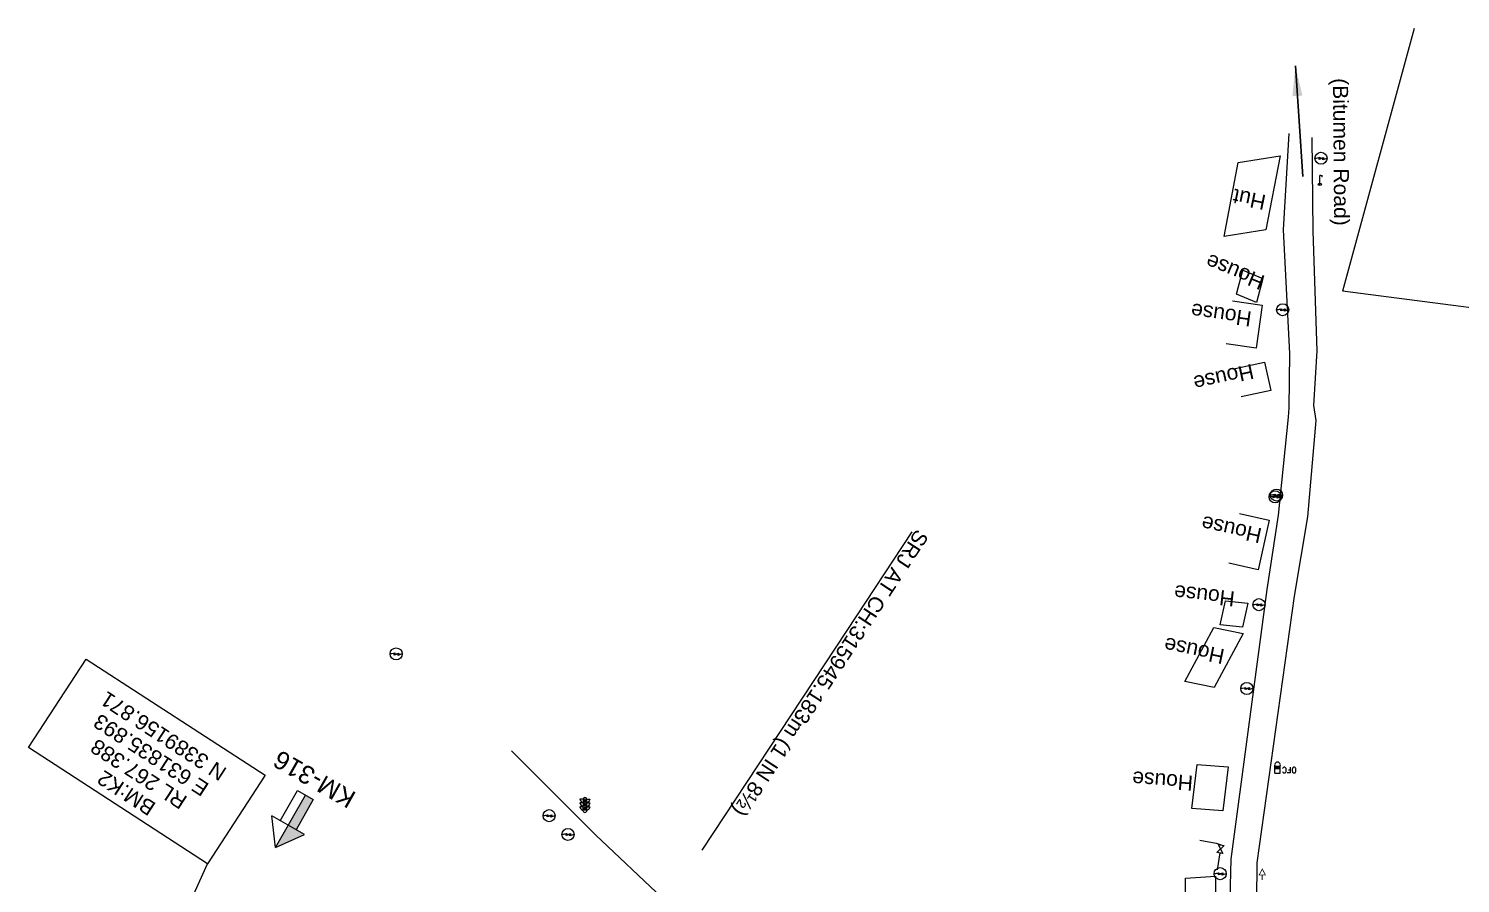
# Model space of a CAD drawing. Header units: metres. Extents: x 628572 to 650094, y 3375792 to 3391117.
# Drawn here: x 631813.9 to 632051.1, y 3389170.6 to 3389312.2 of the extents above; entities that cross this region are included whole.
import ezdxf
from ezdxf.enums import TextEntityAlignment as Align

# ---------------------------------------------------------------- set-up
doc = ezdxf.new("R2010")
doc.units = ezdxf.units.M
doc.header["$MEASUREMENT"] = 0
for name, color, linetype, lineweight in [('Compound Wall', 251, 'Continuous', 0), ('Electric Pole', 251, 'Continuous', 0), ('ELECTRIC_POLE', 251, 'Continuous', 0), ('Existing IR Track', 143, 'Continuous', 0), ('Gate', 251, 'Continuous', 0), ('Hut', 251, 'Continuous', 0), ('KM STONE', 7, 'Continuous', 0), ('Lamp_Post', 7, 'Continuous', 0), ('Ofc Pillar', 7, 'Continuous', 0), ('Residential Building Pucca', 251, 'Continuous', 0), ('Residential Building Semipucca', 251, 'Continuous', 0), ('Sign Board', 251, 'Continuous', 0), ('SIGNAL_POST', 251, 'Continuous', 0), ("SIRHIND STN SRJ's", 251, 'Continuous', 0), ('Subroad Edge', 34, 'Continuous', 0), ('Text', 251, 'Continuous', 0), ('TOPOSTYLEREMARK', 251, 'Continuous', 0)]:
    doc.layers.add(name, color=color, linetype=linetype, lineweight=lineweight)
doc.styles.add('notes', font='romans.shx', dxfattribs={"height": 2})
doc.styles.get("Standard").update_dxf_attribs({"font": 'arial.ttf'})
doc.styles.add('Style-Arial', font='arial.ttf')
doc.styles.add('Text', font='arial.ttf', dxfattribs={"height": 2})
doc.dimstyles.new('ISO-25', dxfattribs={"dimtxt": 2.5, "dimasz": 2.5, "dimexe": 1.25, "dimexo": 0.625, "dimtad": 1, "dimtxsty": 'Standard', "dimcen": 2.5, "dimadec": 0, "dimazin": 0, "dimtfac": 1, "dimtmove": 0, "dimatfit": 3, "dimfxl": 1, "dimarcsym": 0})

# ---------------------------------------------------------------- blocks, each defined once
blk = doc.blocks.new('GT')
at = {"layer": 'Gate'}
for p, q in [((-0.5, -0.5), (-0.5, 0.5)), ((-0.5, 0.5), (0.5, -0.5)), ((0.5, 0.5), (0.5, -0.5))]:
    blk.add_line(p, q, dxfattribs=at)
at = {"layer": 'Gate', "flags": 128}
blk.add_lwpolyline([(0.5, 0.5), (-0.5, -0.5)], dxfattribs=at)
blk = doc.blocks.new('TSB')
at = {"const_width": 0.132, "flags": 128}
blk.add_lwpolyline([(-0.51, 0.84), (0.54, 0.84), (0, 1.85), (-0.51, 0.84)], close=True, dxfattribs=at)
at = {"const_width": 0.142, "flags": 128}
blk.add_lwpolyline([(0, 0.84), (0, 0)], dxfattribs=at)
blk = doc.blocks.new('OFC')
at = {"ltscale": 5}
for p, q in [((-0.46, 0), (-0.46, 1.23)), ((-0.46, 0), (0.46, 0)), ((0.46, 0), (0.46, 1.23))]:
    blk.add_line(p, q, dxfattribs=at)
at = {"extrusion": (-1, -8.21066e-11, 0), "elevation": 0.34, "flags": 128}
blk.add_lwpolyline([(-1.13, 1.23), (-1.13, 0), (-0.77, 0), (-0.77, 1.23), (-1.13, 1.23)], close=True, dxfattribs=at)
at = {"extrusion": (-2.00765e-10, 1, 0), "elevation": 1.13, "flags": 128}
blk.add_lwpolyline([(-0.38, 1.23), (-0.38, 0), (0.34, 0), (0.34, 1.23), (-0.38, 1.23)], close=True, dxfattribs=at)
at = {"flags": 128}
blk.add_lwpolyline([(0.38, 1.13), (0.38, 0.77), (-0.34, 0.77), (-0.34, 1.13), (0.38, 1.13)], close=True, dxfattribs=at)
at = {"elevation": 1.23, "flags": 128}
blk.add_lwpolyline([(0.38, 0.77), (0.38, 1.13), (-0.34, 1.13), (-0.34, 0.77), (0.38, 0.77)], close=True, dxfattribs=at)
at = {"extrusion": (-8.0306e-11, -1, 0), "elevation": -0.77, "flags": 128}
blk.add_lwpolyline([(-0.34, 1.23), (-0.34, 0), (0.38, 0), (0.38, 1.23), (-0.34, 1.23)], close=True, dxfattribs=at)
at = {"extrusion": (1, -3.28427e-10, 0), "elevation": 0.38, "flags": 128}
blk.add_lwpolyline([(0.77, 1.23), (0.77, 0), (1.13, 0), (1.13, 1.23), (0.77, 1.23)], close=True, dxfattribs=at)
at = {"ltscale": 5}
blk.add_arc((0, 1.36), 0.48, 343.8979, 196.1021, dxfattribs=at)
at = {"ltscale": 5, "style": 'notes'}
blk.add_text('OFC', height=0.246, rotation=0, dxfattribs=at).set_placement((-0.33, 0.84))
at = {"style": 'notes'}
blk.add_text('OFC', height=0.937, rotation=180, dxfattribs=at).set_placement((3.18, 0.99, -359.18))
blk = doc.blocks.new('LP')
at = {"flags": 128}
for points in [[(0, 0), (0, 1.5)], [(0.25, 1.35), (0.44, 1.35)]]:
    blk.add_lwpolyline(points, dxfattribs=at)
for centre, radius, start, end in [((0.07, 0.99), 0.519, 57.6425, 97.3165), ((0.34, 1.33), 0.094, 11.7012, 168.0476)]:
    blk.add_arc(centre, radius, start, end)
at = {"extrusion": (0, 0, -1)}
blk.add_ellipse((0, 0.01), major_axis=(0.308, 0), ratio=0.400495, dxfattribs=at)
blk.add_ellipse((0.35, 1.36), major_axis=(0.0017, 0.0438), ratio=0.461056, start_param=1.74022, end_param=4.575836)
blk = doc.blocks.new('EP')
blk.add_hatch(color=8).paths.add_polyline_path([(0.31, -0.24), (0.31, 0), (-0.31, -0.19), (-0.31, 0.07), (-0.93, -0.01), (-0.21, 0.16), (-0.21, -0.05), (0.43, 0.15), (0.41, -0.1), (0.94, -0.01)])
at = {"color": 8}
for p, q in [((-0.93, -0.01), (-0.21, 0.16)), ((-0.31, 0.07), (-0.93, -0.01)), ((-0.31, -0.19), (-0.31, 0.07)), ((0.31, 0), (-0.31, -0.19)), ((-0.21, 0.16), (-0.21, -0.05)), ((-0.21, -0.05), (0.43, 0.15)), ((0.31, -0.24), (0.31, 0)), ((0.43, 0.15), (0.41, -0.1)), ((0.94, -0.01), (0.31, -0.24)), ((0.41, -0.1), (0.94, -0.01))]:
    blk.add_line(p, q, dxfattribs=at)
blk.add_circle((0, 0), 1, dxfattribs=at)
blk = doc.blocks.new('KM POST PLAN')
h = blk.add_hatch(color=256)
h.paths.add_polyline_path([(-6.25, -8.47), (0, 0), (0, -8.47), (-3, -8.47)], flags=16)
h.paths.add_polyline_path([(-3, -20), (-3, -8.47), (0, -8.47), (0, -20)], flags=16)
at = {"flags": 128}
for points in [[(0, 0), (-6.25, -8.47), (6.25, -8.47)], [(0, 0), (0, -20)], [(0, 0), (6.25, -8.47)], [(3, -8.47), (3, -20), (-3, -20), (-3, -8.47)]]:
    blk.add_lwpolyline(points, dxfattribs=at)
blk = doc.blocks.new('SIG')
for color, points in [(1, [(-0.22, 0.42, 0.180295), (-0.01, 0.33, -0.00255), (0.01, 0.33, -0.00255), (0.02, 0.33, 0.180295), (0.23, 0.42, -0.002654), (0.25, 0.44, 0.184495), (0.33, 0.65, 1.000001), (-0.32, 0.65, 0.184495), (-0.24, 0.44, -0.002654)]), (2, [(0.23, -0.23, -0.002654), (0.25, -0.21, 0.184495), (0.33, 0.01, 1.000001), (-0.32, 0.01, 0.184495), (-0.24, -0.21, -0.002654), (-0.22, -0.23, 0.180295), (-0.01, -0.32, -0.00255), (0.01, -0.32, -0.00255), (0.02, -0.32, 0.180295)]), (3, [(0.23, -0.88, -0.002654), (0.25, -0.86, 0.184495), (0.33, -0.64, 1.000001), (-0.32, -0.64, 0.184495), (-0.24, -0.86, -0.002654), (-0.22, -0.88, 0.395599)])]:
    blk.add_hatch(color=color).paths.add_polyline_path(points)
for p, q in [((-0.31, 0.98), (-0.32, -0.9)), ((0.33, -0.9), (0.32, 0.98))]:
    blk.add_line(p, q)
at = {"flags": 128}
for points in [[(-0.31, 0.98), (-0.81, 0.98, 0.198758), (-0.42, 0.41, 0.003814), (-0.31, 0.39)], [(-0.31, 0.33), (-0.81, 0.33, 0.198758), (-0.42, -0.23, 0.003727), (-0.32, -0.26)], [(0.32, 0.98), (0.82, 0.98, -0.198758), (0.44, 0.41, -0.003814), (0.32, 0.39)], [(0.32, 0.33), (0.82, 0.33, -0.198758), (0.44, -0.23, -0.003727), (0.33, -0.26)], [(-0.32, -0.32), (-0.81, -0.32, 0.198758), (-0.42, -0.88, 0.003639), (-0.32, -0.9)], [(0.33, -0.32), (0.82, -0.32, -0.198758), (0.44, -0.88, -0.003639), (0.33, -0.9)]]:
    blk.add_lwpolyline(points, format="xyb", dxfattribs=at)
for centre, radius, start, end in [((0.01, 0.91), 0.324, 12.4049, 167.5951), ((0.01, 0.81), 0.357, 27.7578, 152.2422), ((0.01, -0.9), 0.324, 181.4572, 358.5428)]:
    blk.add_arc(centre, radius, start, end)

msp = doc.modelspace()

# ---------------------------------------------------------------- linework, layer by layer
at = {"layer": 'Compound Wall', "flags": 128}
for points in [[(632043.472, 3389312.176), (632031.603, 3389268.695)], [(632086.176, 3389261.629), (632031.603, 3389268.695)], [(632007.958, 3389177.687), (632010.691, 3389177.214), (632011.49, 3389176.913)], [(632011.297, 3389175.596), (632010.827, 3389172.768)]]:
    msp.add_lwpolyline(points, dxfattribs=at)
at = {"layer": 'Existing IR Track', "flags": 128}
msp.add_lwpolyline([(632063.6762, 3389049.2281), (632055.4502, 3389054.5404), (632052.0201, 3389056.6546), (632046.9664, 3389059.8373), (632034.8599, 3389067.7192), (632026.0695, 3389073.732), (632008.348, 3389086.7936), (631992.608, 3389099.7488), (631979.4824, 3389111.4118), (631969.1131, 3389121.0532), (631950.3516, 3389138.6669), (631945.4004, 3389143.2853), (631940.5577, 3389147.9356), (631929.8291, 3389158.0151), (631918.914, 3389168.1831), (631907.8921, 3389178.5534), (631893.923, 3389192.529)], dxfattribs=at)
at = {"layer": 'Hut', "flags": 128}
for points in [[(632021.259, 3389291.095), (632018.908, 3389278.856), (632011.985, 3389277.752), (632014.3378, 3389290.0003), (632021.259, 3389291.095)], [(632005.565, 3389171.397), (632010.535, 3389171.76), (632010.609, 3389163.079), (632005.639, 3389162.716), (632005.565, 3389171.397)]]:
    msp.add_lwpolyline(points, close=True, dxfattribs=at)
at = {"layer": 'Residential Building Pucca', "flags": 128}
for points in [[(632015.074, 3389272.14), (632018.39, 3389270.792), (632017.373, 3389266.803), (632014.0456, 3389268.1556), (632015.074, 3389272.14)], [(632015.902, 3389216.957), (632015.041, 3389212.995), (632011.344, 3389213.407), (632012.2075, 3389217.3804), (632015.902, 3389216.957)]]:
    msp.add_lwpolyline(points, close=True, dxfattribs=at)
for points in [[(632013.36, 3389267.0807), (632018.31, 3389266.375), (632017.292, 3389259.234), (632012.342, 3389259.9397)], [(632013.8062, 3389255.8733), (632018.692, 3389256.936), (632019.718, 3389252.219), (632014.8322, 3389251.1563)]]:
    msp.add_lwpolyline(points, dxfattribs=at)
at = {"layer": 'Residential Building Semipucca', "flags": 128}
msp.add_lwpolyline([(632014.5594, 3389231.8241), (632019.444, 3389230.756), (632017.644, 3389222.524), (632012.7594, 3389223.5921)], dxfattribs=at)
for points in [[(632015.163, 3389211.956), (632010.363, 3389202.983), (632005.496, 3389203.99), (632010.296, 3389212.963), (632015.163, 3389211.956)], [(632007.5, 3389190.236), (632012.647, 3389189.852), (632011.779, 3389182.598), (632006.6318, 3389182.982), (632007.5, 3389190.236)]]:
    msp.add_lwpolyline(points, close=True, dxfattribs=at)
at = {"layer": "SIRHIND STN SRJ's", "lineweight": 13, "flags": 128}
msp.add_lwpolyline([(631960.2665, 3389228.8079), (631949.467, 3389212.4253), (631925.4872, 3389176.0484)], dxfattribs=at)
at = {"layer": 'Subroad Edge', "flags": 128}
for points in [[(631986.438, 3389064.149), (632012.491, 3389106.55), (632015.751, 3389116.631), (632016.758, 3389120.894), (632016.328, 3389134.167), (632012.65, 3389154.725), (632013.161, 3389174.536), (632019.114, 3389219.231), (632021.017, 3389231.541), (632022.658, 3389247.789), (632022.761, 3389249.337), (632022.848, 3389258.364), (632021.829, 3389278.86), (632022.77, 3389294.795)], [(631991.56, 3389061.128), (632016.497, 3389104.181), (632020.668, 3389117.017), (632022.01, 3389122.784), (632021.081, 3389134.735), (632017.283, 3389155.266), (632017.436, 3389173.968), (632023.653, 3389218.16), (632025.85, 3389231.303), (632027.23, 3389247.219), (632026.833, 3389249.72), (632027.416, 3389258.797), (632026.726, 3389278.607), (632026.598, 3389294.115)]]:
    msp.add_lwpolyline(points, dxfattribs=at)
at = {"layer": 'TOPOSTYLEREMARK'}
msp.add_line((631835.893, 3389156.871), (631843.5835, 3389173.7837), dxfattribs=at)
at = {"layer": 'TOPOSTYLEREMARK', "linetype": 'Continuous', "flags": 128}
msp.add_lwpolyline([(631853.1181, 3389188.4582), (631843.5835, 3389173.7837), (631813.935, 3389193.0476), (631823.4697, 3389207.7221), (631853.1181, 3389188.4582)], close=True, dxfattribs=at)

# ---------------------------------------------------------------- block references
at = {"layer": 'Electric Pole'}
for p in [(632028.037, 3389290.692), (632021.685, 3389265.601), (632020.444, 3389234.606), (632020.66, 3389234.896), (632017.762, 3389216.731), (632015.758, 3389202.839), (632011.34, 3389172.158)]:
    msp.add_blockref('EP', p, dxfattribs=at)
at = {"layer": 'ELECTRIC_POLE', "linetype": 'Continuous'}
for p in [(631874.819, 3389208.571), (631900.155, 3389181.765), (631903.289, 3389178.664)]:
    msp.add_blockref('EP', p, dxfattribs=at)
at = {"layer": 'Gate', "xscale": 1.331066489503155, "zscale": 1.153718548651774, "rotation": 82}
msp.add_blockref('GT', (632011.3935, 3389176.2545), dxfattribs=at)
at = {"layer": 'KM STONE'}
ref = msp.add_blockref('KM POST PLAN', (631854.8325, 3389176.5012), dxfattribs=dict(at, xscale=0.4999999999999998, yscale=0.4999999999999998, zscale=0.4999999999999998, rotation=150.3032112418446))
ref.add_attrib('KM-POST', 'KM-316', dxfattribs={"layer": '0', "height": 3, "rotation": 150.303211, "style": 'Style-Arial'}).set_placement((631861.2728, 3389187.7938), align=Align.MIDDLE_CENTER)
at = {"layer": 'Lamp_Post'}
msp.add_blockref('LP', (632027.845, 3389286.363), dxfattribs=at)
at = {"layer": 'Ofc Pillar'}
msp.add_blockref('OFC', (632020.832, 3389188.794), dxfattribs=at)
at = {"layer": 'Sign Board'}
msp.add_blockref('TSB', (632018.302, 3389171.088), dxfattribs=at)
at = {"layer": 'SIGNAL_POST', "linetype": 'Continuous'}
msp.add_blockref('SIG', (631906.087, 3389183.545), dxfattribs=at)

# ---------------------------------------------------------------- texts
at = {"layer": "SIRHIND STN SRJ's", "lineweight": 13, "insert": (631931.1611, 3389182.1872), "char_height": 2.5, "width": 56.461532, "attachment_point": 6, "rotation": 236.762981, "line_spacing_factor": 0.648, "style": 'Style-Arial'}
msp.add_mtext('\\A1;SRJ AT {\\A0;CH:315945.183m (1 IN 8½) }', dxfattribs=at)
at = {"layer": 'Subroad Edge', "style": 'Text'}
msp.add_text('(Bitumen Road)', height=2.5, rotation=270.472897, dxfattribs=at).set_placement((632030.0211, 3389303.9613))
at = {"layer": 'Text'}
for s, rotation, p in [('Hut', 168.245612, (632019.0728, 3389284.5467)), ('House', 157.87758, (632018.9362, 3389271.1289)), ('House', 171.886748, (632016.6706, 3389265.2603)), ('House', 192.271329, (632016.5778, 3389256.662)), ('House', 167.665894, (632018.3956, 3389229.3269)), ('House', 173.641098, (632013.8662, 3389218.8926)), ('House', 168.310242, (632012.22, 3389209.3084)), ('House', 175.73326, (632006.9177, 3389188.3849))]:
    msp.add_text(s, height=2.5, rotation=rotation, dxfattribs=at).set_placement(p)
at = {"layer": 'TOPOSTYLEREMARK'}
for s, p in [('N 3389156.871', (631836.2508, 3389194.9456)), ('E 631835.893', (631834.2076, 3389191.8011)), ('RL 267.388', (631832.1645, 3389188.6566)), ('BM:K2', (631830.1214, 3389185.512))]:
    msp.add_text(s, height=2.5, rotation=146.98647, dxfattribs=at).set_placement(p, align=Align.MIDDLE_CENTER)

# ---------------------------------------------------------------- leaders
at = {"layer": 'Text'}
msp.add_leader([(632023.7948, 3389306.0194), (632025.0181, 3389287.6802)], dimstyle='ISO-25', override={"dimasz": 5, "dimtad": 0}, dxfattribs=at)

doc.saveas('drawing.dxf')
